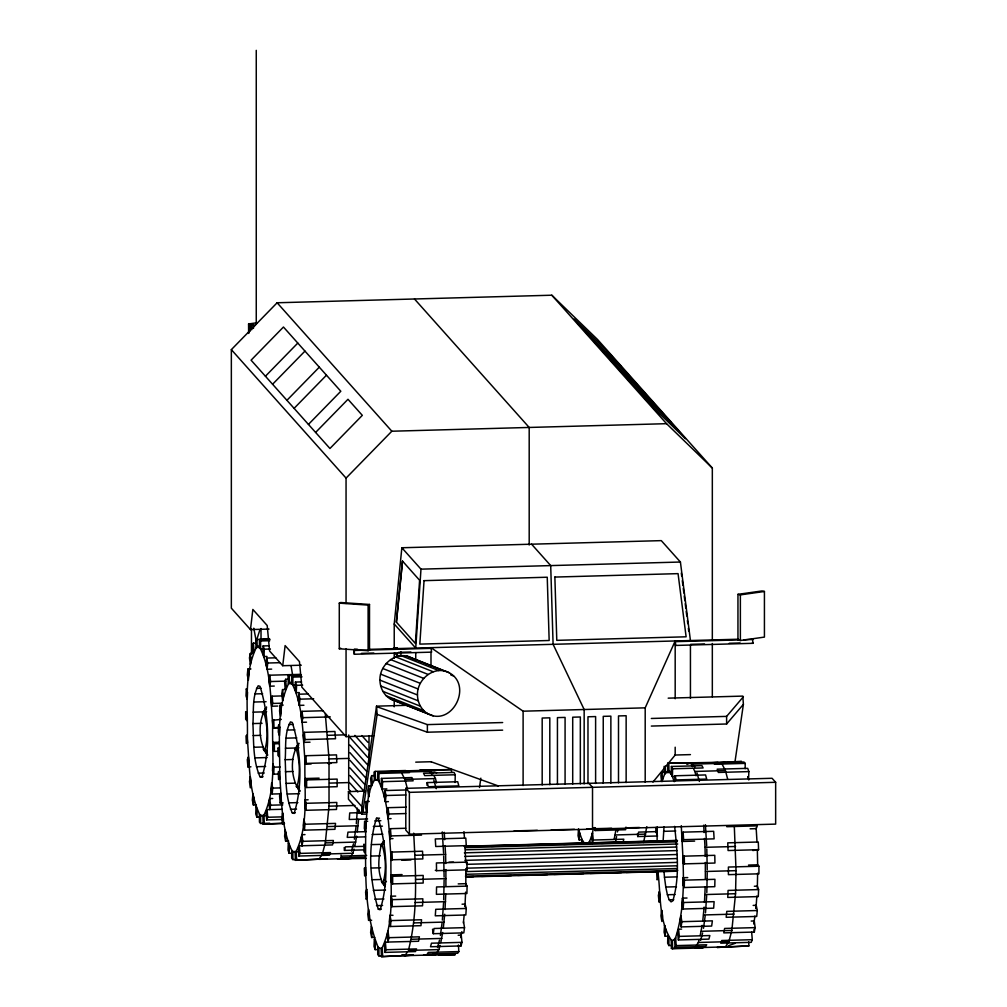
<?xml version="1.0" encoding="UTF-8"?>
<svg xmlns="http://www.w3.org/2000/svg" width="1007" height="1007" viewBox="0 0 1007 1007"><rect width="100%" height="100%" fill="white"/><g stroke="black" fill="none" stroke-linecap="round" stroke-linejoin="round"><path stroke-width="1.5" d="M252.908 723.58C253.877 711.106 251.926 697.071 258.182 685.792L260.02 686.308C268.768 714.567 270.782 749.032 261.858 777.291L260.02 776.775C252.694 760.247 253.827 741.29 252.908 723.58L262.072 723.328M285.182 759.706C286.139 747.232 284.188 733.209 290.444 721.918L292.282 722.447C301.03 750.693 303.044 785.17 294.12 813.417L292.282 812.901C284.956 796.386 286.089 777.429 285.182 759.706L292.81 759.505M353.986 849.065L352.865 853.256L349.404 858.493L318.892 859.336L322.341 854.1L325.311 842.922L329.025 806.166L329.025 758.938L325.311 713.875M376.48 818.276L378.317 818.792C387.066 847.038 389.08 881.515 380.155 909.762L378.317 909.245C369.569 880.987 367.555 846.522 376.48 818.276L379.526 818.188M440.021 945.409L438.901 949.601L408.376 950.444C418.32 912.292 415.69 872.138 413.713 833.154M445.031 909.522L445.749 893.989M445.912 886.298L445.887 869.544M455.088 782.502L455.252 774.761L454.069 772.445L423.544 773.275L424.727 775.604L455.252 774.761M467.084 886.122L466.921 893.486L436.409 894.329L436.56 886.966L467.084 886.122L465.838 883.68L458.21 883.894M581.681 843.778L581.782 839.133L582.965 841.449M655.922 827.439L655.821 831.858L657.067 834.299L657.231 826.936M671.405 766.478L672.588 768.794L703.113 767.951L701.917 765.635L671.405 766.478L671.241 774.219L672.424 776.535L675.47 776.447M668.837 945.535L669 937.794L667.817 935.478L667.654 943.219L668.837 945.535L671.896 945.447M672.424 776.535L672.588 768.794M683.174 877.714L683.01 885.077L684.257 887.519L714.781 886.676L714.932 879.312L684.42 880.156L683.174 877.714L687.743 877.588M684.257 887.519L684.42 880.156M704.472 902.398L705.19 886.865M705.353 879.174L705.328 862.42M699.085 939.682L698.342 942.476L694.88 947.725L725.405 946.882L728.867 941.646L731.837 930.468L735.551 893.712L736.041 870.652L734.292 825.828M757.314 888.312L757.642 873.207M269.259 645.764L263.154 645.928L262.827 653.291L263.985 656.551L267.031 656.463M256.886 817.155L257.213 809.792L256.055 806.531L255.728 813.895L256.886 817.155L259.944 817.067M263.985 656.551L264.312 649.188L263.154 645.928M273.715 774.169L274.03 767.17L272.809 763.747L272.507 770.745L273.715 774.169L278.297 774.043M301.521 681.89L295.416 682.054L295.089 689.417L296.247 692.678L299.306 692.589M289.147 853.281L289.475 845.93L288.317 842.67L288.002 850.021L289.147 853.281L292.206 853.193M296.247 692.678L296.574 685.314L295.416 682.054M305.071 799.873L304.769 806.871L305.977 810.295L336.502 809.464L336.816 802.466L306.292 803.296L305.071 799.873L308.129 799.785M305.977 810.295L306.292 803.296M357.46 808.18L356.327 823.726M364.622 821.397L364.307 828.396L365.528 831.82L365.831 824.821L364.622 821.397L367.681 821.309M381.452 778.411L382.61 781.671L413.134 780.828L411.976 777.568L381.452 778.411L381.124 785.762L382.282 789.022L386.864 788.896M375.183 949.626L375.51 942.275L374.352 939.015L374.025 946.366L375.183 949.626L378.242 949.551M382.282 789.022L382.61 781.671M391.106 896.217L390.804 903.216L392.013 906.64L422.537 905.809L422.852 898.81L392.327 899.641L391.106 896.217L395.688 896.092M392.013 906.64L392.327 899.641M443.558 902.964L442.363 920.083M443.697 899.83L444.112 880.017M464.995 906.036L465.612 892.126M657.219 827.402L657.093 841.411M663.147 840.656L664.016 826.747M706.675 895.739L705.479 912.858M706.813 892.605L707.229 872.779M748.881 771.614L718.356 772.445L717.198 769.184L747.723 768.354L748.881 771.614L748.553 778.965L747.786 776.787M758.598 889.584L758.284 896.582L727.759 897.426L728.074 890.427L758.598 889.584L757.377 886.16L754.331 886.248M401.856 547.758L420.976 569.156L415.74 648.093L394.228 624L401.856 547.758L661.297 540.633L680.417 562.032L690.437 640.54M357.284 831.681L358.555 819.459M358.995 813.178L359.222 810.043M427.006 785.322L427.195 782.577L457.719 781.747L458.827 785.888L428.302 786.731L427.195 782.577M443.319 928.026L444.704 914.23M464.919 906.715L465.108 904.11L462.049 904.198M466.266 908.465L465.813 914.985L435.288 915.816L435.741 909.308L466.266 908.465L465.108 904.11M579.151 839.888L579.629 833.041L578.522 828.899L578.043 835.734L579.151 839.888L582.197 839.8M674.665 781.256L675.055 775.78L705.58 774.937L706.687 779.078L676.163 779.922L675.055 775.78M665.186 936.233L665.665 929.385L664.557 925.244L664.079 932.092L665.186 936.233L668.233 936.145M682.431 898.143L681.978 904.651L683.136 909.019L713.661 908.176L714.114 901.668L683.602 902.499L682.431 898.143L687.013 898.017M683.136 909.019L683.602 902.499M702.76 920.902L704.145 907.106M755.967 908.528L756.849 896.066M247.898 669.051L247.307 674.967L248.389 680.178L248.993 674.262L247.898 669.051L250.957 668.963M275.83 657.81L266.679 658.062L266.049 664.28L267.082 669.252L271.663 669.126M253.374 805.008L254.003 798.79L252.958 793.831L252.329 800.049L253.374 805.008L256.42 804.933M267.082 669.252L267.711 663.021L266.679 658.062M280.16 705.177L279.568 711.093L280.651 716.317L281.255 710.401L280.16 705.177L283.219 705.101M272.142 794.032L272.733 788.116L271.651 782.892L271.047 788.808L272.142 794.032L281.293 793.78M308.092 693.949L298.941 694.201L298.311 700.419L299.343 705.378L303.925 705.252M285.636 841.147L286.265 834.929L285.22 829.969L284.603 836.188L285.636 841.147L288.682 841.059M299.343 705.378L299.973 699.16L298.941 694.201M304.404 830.158L304.995 824.242L303.913 819.031L303.321 824.947L304.404 830.158L334.928 829.315L335.52 823.399L304.995 824.242M356.012 826.823L354.351 839.171M366.196 801.534L365.604 807.45L366.686 812.662L367.291 806.745L366.196 801.534L369.254 801.446M396.406 622.162L402.51 561.088L419.592 580.259L415.387 643.473L396.406 622.162L402.51 561.138M406.337 789.954L384.976 790.545L384.347 796.764L385.379 801.723L388.425 801.635M371.671 937.492L372.3 931.274L371.256 926.314L370.626 932.532L371.671 937.492L374.717 937.404M385.379 801.723L386.008 795.505L384.976 790.545M389.948 915.376L389.344 921.292L390.439 926.503L420.964 925.672L421.555 919.756L391.031 920.587L389.948 915.376L392.994 915.287M390.439 926.503L391.031 920.587M442.048 923.167L440.386 935.516M463.371 923.029L464.151 915.3M705.164 915.942L703.503 928.29M755.917 908.276L756.219 905.318L753.16 905.406M757.302 910.529L756.71 916.446L726.185 917.289L726.777 911.373L757.302 910.529L756.219 905.318M269.033 629.073L250.466 629.589L252.858 609.449L267.195 625.511L269.586 651L282.728 665.715L301.294 665.212M282.728 665.715L285.119 645.588L299.457 661.637L301.848 687.126L346.056 736.646L373.698 735.878M379.916 680.115C379.312 664.431 396.884 649.956 411.687 657.886L449.235 672.752C472.9 685.54 452.344 726.626 428.051 713.913L390.502 699.047C383.805 695.22 380.017 687.718 379.916 680.115L417.464 694.968C417.565 702.584 421.354 710.086 428.051 713.913M417.464 694.968C416.86 679.297 434.432 664.821 449.235 672.752M354.728 846.27L356.667 836.137M384.762 885.455L382.912 883.139C386.65 871.118 385.832 856.932 382.131 844.898L381.363 844.684C378.217 857.813 376.58 875.083 385.001 886.651M464.529 927.648L463.799 932.872L433.274 933.703L434.004 928.492L464.529 927.648L463.535 921.669M440.764 942.615L442.702 932.482M625.989 827.112L625.624 829.718L595.099 830.548L595.464 827.943M614.169 839.146L616.108 829.013M643.574 842.494L646.834 826.684M681.135 926.906L681.865 921.682L680.858 915.703L680.14 920.914L681.135 926.906L711.659 926.062L712.377 920.851L681.865 921.682M700.205 935.49L702.143 925.357M753.878 923.507L754.923 916.018M407.646 705.303L376.555 706.159L361.853 806.607L361.853 814.21L366.51 814.084M367.454 812.271L362.784 812.41L377.122 714.404L376.555 706.159M479.483 787.512L480.843 778.172M734.972 761.896L743.393 704.346L742.814 696.101L668.182 698.153M250.302 653.455L249.459 657.886L250.353 664.532L251.196 660.101L250.302 653.455L253.361 653.367M300.262 674.375L269.738 675.206L268.844 679.863L269.7 686.195L274.269 686.069M269.7 686.195L270.581 681.538L269.738 675.206M282.564 689.581L281.721 694.012L282.615 700.658L283.458 696.227L282.564 689.581L285.623 689.493M269.7 798.551L268.844 802.982L269.738 809.628L270.581 805.197L269.7 798.551L272.746 798.475M323.373 710.753L301.999 711.345L301.118 716.002L301.962 722.321L306.531 722.195M301.962 722.321L302.843 717.664L301.999 711.345M305.008 834.602L301.962 834.69L301.118 839.121L301.999 845.767L332.524 844.923L333.367 840.493L302.843 841.336L301.999 845.767M353.47 843.79L351.506 851.179M368.6 785.926L367.756 790.357L368.65 797.003L369.493 792.572L368.6 785.926L371.659 785.838M406.35 807.186L388.035 807.69L387.141 812.347L387.997 818.666L391.043 818.59M368.6 920.348L369.493 915.69L368.65 909.371L367.756 914.029L368.6 920.348L371.659 920.26M387.997 818.666L388.878 814.008L388.035 807.69M388.878 937.681L388.035 942.111L387.141 935.465L387.997 931.034L388.878 937.681L419.403 936.837L418.56 941.268L385.379 942.124L384.347 944.767L384.976 952.395L415.488 951.552L416.533 948.909L386.008 949.752L384.976 952.395M439.505 940.148L437.542 947.524M460.791 937.29L461.873 931.639M593.438 827.905L592.091 834.979L589.12 842.569M615.705 841.197L616.586 836.565M617.467 831.946L618.059 828.862M657.584 835.999L637.746 836.54L638.589 832.109L655.381 831.656M702.622 932.923L700.658 940.299M753.702 923.923L754.268 920.977L751.209 921.053M755.149 927.623L724.625 928.454L723.781 932.885L754.306 932.054L755.149 927.623L754.268 920.977M266.389 707.38C257.414 720.722 258.296 742.474 267.648 755.414M267.396 754.142L264.614 750.668C268.353 738.635 267.535 724.448 263.834 712.427L263.066 712.213M298.664 743.506C289.676 756.861 290.557 778.6 299.91 791.54M299.658 790.268L296.876 786.794C300.615 774.761 299.796 760.575 296.096 748.553L295.328 748.339M364.32 849.87L344.482 850.412L345.439 846.849L363.754 846.346M460.589 937.542L461.231 935.163L458.172 935.239M461.986 942.351L431.474 943.194L430.518 946.756L461.042 945.925L461.986 942.351L461.231 935.163M593.287 840.039L592.343 843.602L591.575 836.414L592.519 832.839L593.287 840.039L623.811 839.196L622.867 842.771M664.922 771.966L661.863 772.054L660.919 775.617L661.523 781.382M662.002 781.633L662.631 779.254L661.863 772.054M681.613 929.109L678.554 929.184L677.61 932.759L678.378 939.959L708.903 939.116L709.847 935.553L679.322 936.384L678.378 939.959M255.514 643.511L259.819 630.08M253.374 643.171L252.329 645.814L252.958 653.442L254.003 650.799L253.374 643.171L256.42 643.083M282.829 695.9L272.142 696.202L271.047 698.971L271.651 706.234L277.756 706.058M247.898 766.881L248.993 764.112L248.389 756.849L247.307 759.63L247.898 766.881L250.957 766.805M271.651 706.234L272.733 703.452L272.142 696.202M285.636 679.297L284.603 681.94L285.22 689.568L286.265 686.925L285.636 679.297L288.682 679.209M281.947 809.301L267.082 809.641L266.049 812.284L266.679 819.912L281.935 819.497M266.679 819.912L267.711 817.269L267.082 809.641M303.913 742.36L304.995 739.579L335.52 738.748L334.928 731.485L304.404 732.328L303.321 735.11L303.913 742.36L310.018 742.197M280.16 803.02L281.255 800.238L280.651 792.987L279.568 795.757L280.16 803.02L283.219 802.931M302.39 845.691L299.343 845.779L298.311 848.423L298.941 856.038L329.453 855.207L330.497 852.564L299.973 853.395L298.941 856.038M371.671 775.642L370.626 778.285L371.256 785.913L372.3 783.27L371.671 775.642L374.717 775.566M405.695 828.258L390.439 828.673L389.344 831.455L389.948 838.705L392.994 838.617M389.948 838.705L391.031 835.923L390.439 828.673M662.115 780.689L665.086 773.099L668.409 771.161L671.833 775L674.199 781.684M752.279 939.695L751.247 942.338L720.722 943.169L721.755 940.525L752.279 939.695L751.65 932.067M645.197 782.2L645.197 707.845L675.181 640.968L675.773 645.437L753.035 643.309L752.443 638.841M256.621 646.935C243.027 674.476 248.288 709.054 247.319 738.974C249.673 764.414 248.653 791.729 260.02 815.179L263.419 816.148C277.013 788.607 271.752 754.029 272.721 724.109C270.367 698.669 271.387 671.354 260.02 647.891L256.621 646.935L259.441 645.902M288.883 683.073C275.289 710.602 280.55 745.193 279.594 775.1C281.935 800.54 280.915 827.855 292.282 851.318L295.68 852.274C309.287 824.746 304.013 790.155 304.983 760.235C302.629 734.808 303.648 707.48 292.282 684.03L288.883 683.073L291.703 682.029M365.579 857.083L341.172 857.75L342.267 856.076L366.686 855.409M465.108 847.416L466.266 845.653L465.813 838.126L435.288 838.957L435.741 846.497L466.266 845.653M407.52 951.753L404.927 955.681L402.448 954.988M438.901 949.601L435.439 954.85L404.927 955.681L402.02 954.8M458.827 951.577L457.719 953.251L427.195 954.095L428.302 952.421L458.827 951.577L458.424 944.981M588.541 843.023L589.649 841.348L589.8 843.979M665.262 766.037L665.665 772.646L664.557 774.32L664.079 766.39M682.431 841.449L683.602 839.687L714.114 838.856L713.661 831.316L683.136 832.147L681.978 833.909L682.431 841.449L694.641 841.109M675.055 947.285L676.163 945.611L675.684 937.693L674.577 939.367L675.055 947.285L705.58 946.454L706.687 944.78L676.163 945.611M381.363 844.684L383.856 841.059M262.349 713.296L266.616 707.128M294.61 749.435L298.878 743.254M380.646 845.779L384.057 840.832M263.834 712.427L266.477 708.84M296.096 748.553L298.739 744.979M382.131 844.898L383.894 842.519M652.939 782.074L675.181 755.023L675.181 747.207M264.614 713.938L266.616 711.559M296.876 750.064L298.878 747.685M651.328 726.072L726.613 723.995L726.613 716.392L743.393 696.743M726.613 723.995L743.393 704.346M250.466 629.589L231.346 608.178L231.346 349.643L277.126 302.767L551.823 295.215L597.617 339.586L712.327 468.054L712.327 640.402M265.42 376.24L297.795 343.085M272.582 384.259L304.957 351.116M286.919 400.32L319.295 367.177M294.094 408.351L326.469 375.196M308.432 424.413L340.807 391.257L283.458 327.023L251.083 360.179L329.944 448.493L362.319 415.35L347.981 399.288L315.606 432.444M346.056 603.457L346.056 478.111L391.836 431.223L666.546 423.683L712.327 468.054M248.628 333.43L248.578 323.952L257.075 322.743M269.096 638.576L255.728 639.583L256.055 647.665L260.259 646.909M301.357 674.703L288.002 675.71L288.317 683.803L292.534 683.036M281.343 719.376L272.507 720.295L272.809 727.985L278.914 727.822M272.809 727.985L280.135 727.117M305.071 764.124L306.292 763.407L336.816 762.576L336.502 754.885L305.977 755.716L304.769 756.433L305.071 764.124L311.176 763.948M267.031 815.33L262.827 816.085L263.154 824.167L284.515 823.588M263.154 824.167L284.15 822.958M405.708 770.544L375.183 771.387L374.025 772.067L374.352 780.148L378.556 779.393M299.306 851.456L295.089 852.212L295.416 860.305L327.099 858.795L295.416 860.305M392.013 852.073L390.804 852.778L391.106 860.469L392.327 859.764L422.852 858.921L422.537 851.23L392.013 852.073L392.327 859.764M709.784 762.84L741.454 761.33L740.296 762.009M381.452 956.65L413.134 955.139L381.452 956.65L381.124 948.569L382.282 947.889L382.61 955.97M431.764 955.165L435.389 953.05M758.598 849.694L728.074 850.537L727.759 842.846L758.284 842.003L758.598 849.694L752.808 850.537M694.88 947.939L698.493 945.825M748.881 945.913L717.198 947.436L748.881 945.913L748.717 941.872M339.283 603.143L340.681 602.513L369.506 604.464L369.506 650.094L368.109 650.723L339.283 648.772L339.283 603.143L368.109 605.094L369.506 604.464M339.283 648.772L340.681 648.143M728.237 945.837L735.286 943.244M686.875 764.376L691.142 762.815L694.88 767.007M737.955 594.344L761.997 590.945L764.426 591.474L764.426 637.091L740.372 640.502L737.955 639.974L737.955 594.344L740.372 594.873L764.426 591.474M420.976 569.156L680.417 562.032M554.87 577.074L678.063 573.638L686.119 636.802L556.783 640.351L554.87 577.024M263.67 648.873L260.624 648.961L259.428 647.614L259.428 639.621L270.103 639.332M259.428 639.621L260.624 640.968L269.775 640.716M264.312 649.188L270.417 649.024M393.51 647.866L397.337 647.765M645.197 707.845L523.111 711.194L430.996 647.665L431.6 652.146L354.338 654.26L353.734 649.792L358.379 649.666M369.191 649.364L738.534 639.218M353.734 649.792L354.338 650.459L431.6 648.332M675.773 641.635L739.125 639.898M743.77 639.76L753.035 639.508M361.463 653.379L373.824 653.039M398.545 652.36L410.906 652.02M690.626 644.342L704.535 643.964M729.257 643.284L740.082 642.982M394.417 652.674L397.098 655.683L400.912 655.582L400.912 651.781M267.711 663.021L279.921 662.694M295.932 684.999L292.886 685.087L291.69 683.753L291.69 675.76L300.841 675.508M291.69 675.76L292.886 677.094L302.037 676.842M270.581 681.538L285.85 681.122M296.574 685.314L302.679 685.15M256.47 688.385L261.04 688.259M254.998 693.924L262.626 693.722M299.973 699.16L313.706 698.782M253.865 702.03L266.075 701.703M272.733 703.452L281.897 703.201M253.16 712.15L263.834 711.848M302.843 717.664L330.321 716.908M288.732 724.524L293.314 724.398M377.122 706.801L427.371 724.612L502.657 722.548M651.328 718.469L726.613 716.392M287.259 730.062L294.887 729.848M253.16 735.563L260.788 735.349M377.122 714.404L427.371 732.215L502.657 730.151M327.59 735.324L345.905 734.82M286.126 738.169L296.813 737.867M278.939 751.272L274.357 751.398L273.098 749.988L273.098 742.386L279.203 742.222M273.098 742.386L274.357 743.795L278.939 743.669M253.865 747.257L263.028 747.005M285.422 748.277L296.096 747.987M254.998 757.893L267.207 757.554M329.025 758.938L348.863 758.397M327.967 763.495L331.026 763.407M415.74 762.148L431.348 761.72M674.828 755.036L690.437 754.608M256.47 766.73L265.621 766.478M274.03 767.17L280.135 767.007M285.422 771.689L293.05 771.475M258.182 773.175L264.287 772.998M672.059 771.639L667.817 771.387L667.654 763.281L699.362 762.777M405.129 770.884L451.514 769.575L451.564 772.281M667.654 763.281L717.991 762.299M381.666 771.853L395.399 771.475M711.307 762.803L725.04 762.425M377.726 772.105L408.238 771.261L409.434 772.608L378.922 773.439L377.726 772.105L377.726 780.098L378.922 781.432L378.922 773.439M401.214 772.142L431.739 771.299L432.972 773.728M260.02 776.775L263.079 776.687M745.193 763.382L714.668 764.225L713.472 762.878L743.997 762.047L745.193 763.382L745.193 768.706M305.373 778.524L306.619 779.922L337.144 779.091L337.144 786.694L306.619 787.537L305.373 786.127L305.373 778.524L319.106 778.147M401.831 773.351L404.927 779.405L435.439 778.575L436.597 782.905M693.647 769.021L694.88 771.45L725.405 770.607L727.709 779.267M665.665 772.646L668.724 772.558M286.126 783.396L295.29 783.144M329.516 783.106L349.353 782.552M272.733 788.116L280.374 787.902M405.796 788.343L772.067 778.285L775.654 782.301L775.654 824.116L409.383 834.174L405.796 830.158L405.796 788.343L409.383 792.358L409.383 834.174M361.853 814.21L348.447 799.206L348.447 791.59L365.554 791.124M287.259 794.019L299.469 793.692M409.383 792.358L775.654 782.301M386.008 795.505L405.846 794.964M288.732 802.856L297.883 802.604M270.581 805.197L282.791 804.87M329.025 806.166L354.968 805.462M290.444 809.301L296.549 809.137M292.282 812.901L295.341 812.813M269.775 823.21L260.624 823.462L259.428 822.115L259.428 814.122L260.624 815.469L263.67 815.38M360.393 812.674L349.706 812.964L349.253 819.471L367.568 818.968M267.711 817.269L282.967 816.853M388.878 814.008L405.67 813.555M374.768 820.869L380.873 820.705M327.59 826.571L358.114 825.74M373.295 826.407L382.446 826.155M366.284 831.644L347.969 832.147L347.239 837.358L365.554 836.855M372.162 834.513L382.849 834.211M514.111 830.913L537.323 830.284M551.244 829.894L574.456 829.264M586.842 828.925L611.601 828.245M625.523 827.855L639.445 827.477M391.031 835.923L421.555 835.093M726.777 826.709L757.302 825.866L756.219 828.648L750.114 828.811M663.55 831.341L675.76 831.002M325.311 842.922L355.836 842.079M615.277 834.954L645.802 834.123M371.457 844.621L383.667 844.294M465.209 846.232L677.484 840.404M464.252 846.446L676.528 840.618M297.455 859.462L292.886 859.588L291.69 858.254L291.69 850.26L292.886 851.595L295.932 851.507M491.366 846.371L497.659 846.195M527.53 845.377L533.823 845.2M563.693 844.382L569.987 844.218M601.431 843.35L606.151 843.224M637.595 842.356L643.888 842.179M673.759 841.361L676.905 841.273M464.882 847.667L677.145 841.827M465.448 849.82L677.724 843.992M322.341 854.1L352.865 853.256M464.378 852.841L676.641 847.013M371.205 856.063L380.369 855.812M415.06 855.283L445.585 854.439L445.761 863.503M704.485 838.466L705.026 847.315L735.551 846.484M351.242 858.48L337.509 858.858L366.17 858.442M464.756 856.416L677.019 850.588M401.793 860.179L410.944 859.928M464.995 860.356L677.258 854.515M448.895 862.231L453.477 862.105M466.921 862.13L436.409 862.961L436.56 870.677L467.084 869.834L466.921 862.13L465.675 861.778M684.257 856.164L714.781 855.321L714.932 863.037L684.42 863.868L683.174 863.515L683.01 855.812L684.257 856.164L684.42 863.868M466.644 864.333L677.346 858.543M371.457 868.034L380.608 867.782M466.568 868.185L677.258 862.395M466.329 871.584L677.019 865.793M391.396 874.869L392.654 876.279L423.179 875.435L423.179 883.038L392.654 883.882L391.396 882.472L391.396 874.869L402.083 874.579M748.516 865.063L757.667 864.812L758.926 866.221L758.926 873.824L728.401 874.655L728.401 867.052L758.926 866.221M465.951 874.303L676.641 868.512M465.448 876.166L677.724 870.338M465.826 876.82L473.693 876.606M481.547 876.392L511.43 875.574M517.711 875.398L547.594 874.579M553.888 874.403L583.758 873.585M590.052 873.409L621.495 872.553M626.216 872.414L657.659 871.558M663.953 871.382L676.528 871.042M466.442 876.996L677.145 871.206M372.162 879.74L381.326 879.489M415.551 879.451L446.076 878.608M705.517 871.483L736.041 870.652M664.016 871.596L664.482 877.223L676.691 876.883M373.295 890.377L385.505 890.037M664.482 877.223L665.791 887.041L676.477 886.752M374.768 899.213L383.919 898.961M665.791 887.041L667.402 894.745L675.03 894.531M415.06 902.511L445.585 901.68M705.026 894.556L735.551 893.712M376.48 905.645L382.584 905.482M667.402 894.745L669.189 899.805L673.771 899.679M378.317 909.245L381.376 909.17M413.625 922.916L444.15 922.085M703.591 914.96L734.116 914.117M411.347 939.267L441.872 938.423M701.313 931.299L731.837 930.468M698.342 942.476L728.867 941.646M378.922 955.933L378.922 947.939L377.726 946.605L377.726 954.598L378.922 955.933L381.968 955.844M438.8 954.787L455.252 954.699L423.544 955.202M701.917 947.562L703.113 947.902L672.588 948.732L672.424 940.626L671.241 940.286L671.405 948.405L682.079 948.103M248.578 323.952L255.438 325.437M354.326 649.062L357.359 649.263M451.514 769.575L419.806 770.078L420.989 770.418M397.501 771.098L399.968 771.79M263.834 750.442L264.614 750.668M296.096 786.58L296.876 786.794M465.838 869.494L467.084 869.834M435.314 870.325L436.56 870.677M671.405 948.405L672.588 948.732M382.131 882.925L382.912 883.139M433.79 771.815L436.673 772.696M430.996 761.733L498.251 785.913M390.502 699.047L433.161 715.788M406.576 656.01L444.125 670.863M450.733 674.891L453.628 676.037M401.101 655.658L438.649 670.511M395.613 656.866L433.161 671.719M390.502 659.535L428.051 674.4M386.122 663.5L423.67 678.366M382.748 668.484L420.297 683.35M380.633 674.149L418.182 689.015M380.633 685.968L418.182 700.822M382.748 691.306L420.297 706.159M386.122 695.761L423.67 710.627M411.687 657.886L414.985 660.353M384.246 879.715L386.436 881.78M588.516 335.104L620.891 366.472M595.691 343.135L628.066 374.503M610.028 359.184L642.403 390.565M617.203 367.215L649.578 398.583M663.915 414.645L631.54 383.277L574.179 319.043L606.554 350.411L685.427 438.737L653.052 407.357L638.702 391.308L671.077 422.676M551.823 295.215L666.546 423.683M752.443 642.642L753.035 643.309M414.481 298.991L529.191 427.459L529.191 545.039M675.181 644.77L675.773 645.437M531.583 544.195L550.703 565.594L553.095 644.316L584.161 709.52L584.161 783.874M277.126 302.767L391.836 431.223M231.346 349.643L346.056 478.111M588.931 783.308L592.519 787.323L592.519 829.151M669.189 899.805L671.052 901.882L672.84 900.837C680.052 876.896 677.195 850.915 674.64 826.369M584.941 843.551L582.373 840.669L579.05 831.304M428.025 770.04L431.764 774.232M361.853 735.588L367.819 742.272M354.879 735.387L367.819 749.875M349.895 737.414L367.819 757.478M349.895 745.016L367.819 765.093M349.895 752.619L366.825 771.576M349.895 760.222L366.825 779.179M349.895 767.825L364.836 784.554M349.895 775.428L364.836 792.157M349.895 783.031L357.863 791.955M350.738 791.578L348.699 789.299L348.699 734.984M348.447 791.59L361.853 806.607L362.784 812.41M383.629 882.044L385.568 884.234M265.332 749.573L267.27 751.751M297.594 785.699L299.532 787.889M381.363 881.415L384.976 885.971M298.034 788.481L299.834 790.759M263.066 748.931L267.572 754.633M725.405 770.607L721.692 763.344L691.18 764.175L692.413 766.604M434.206 776.145L435.439 778.575M696.945 772.847L699.387 781.457M433.828 780.073L436.27 788.682M747.987 776.976L748.78 779.947M694.88 771.45L696.038 775.78M404.927 779.405L407.608 789.513M253.802 628.204L256.382 642.038M594.596 827.565L595.099 830.548M432.532 929.222L433.274 933.703M291.073 665.866L292.559 674.778M753.953 929.398L754.306 932.054M637.393 833.884L637.746 836.54M301.962 834.69L302.843 841.336M681.311 573.021L681.701 576.142M682.28 580.687L682.872 585.294M683.262 588.352L683.854 593.01M684.244 596.018L684.836 600.676M685.226 603.697L685.805 608.354M686.195 611.362L686.787 616.02M687.378 620.564L687.768 623.685M688.36 628.23L688.75 631.351M678.554 929.184L679.322 936.384M460.74 943.043L461.042 945.925M344.18 847.529L344.482 850.412M705.391 824.683L706.687 845.83M681.286 825.69C683.048 863.2 687.076 902.713 675.156 938.914L671.833 940.853C658.276 921.191 661.02 894.329 657.861 871.47M463.95 831.656L464.441 837.61M442.274 831.908L443.571 853.055M385.379 942.124L386.008 949.752M304.404 732.328L304.995 739.579M299.343 845.779L299.973 853.395M756.156 827.981L757 841.89M703.679 825.186L704.132 832.562M683.136 832.147L683.602 839.687M657.898 872.062L658.263 878.091L657.105 879.854L656.64 872.314M444.238 832.311L444.691 839.687M445.044 845.59L445.585 854.439M341.008 855.107L341.172 857.75M706.801 848.851L707.229 869.809M465.045 846.509L465.7 862.709M443.684 856.076L444.112 877.034M375.183 771.387L375.51 779.468M305.977 755.716L306.292 763.407M289.147 675.042L289.475 683.124M296.247 851.544L296.574 859.626M273.715 719.59L274.03 727.281M256.886 638.904L257.213 646.998M263.985 815.406L264.312 823.499M757.34 849.48L757.679 865.73M705.026 847.315L705.202 856.378M668.837 763.608L669 771.714M740.372 594.873L740.372 640.502M712.327 643.536L712.327 696.806M690.437 645.235L690.437 698.354M675.181 640.968L675.181 698.77M626.14 782.615L626.14 715.725L618.499 715.939L618.499 782.817M610.871 783.031L610.871 716.153L603.243 716.355L603.243 783.245M595.615 783.446L595.615 716.569L587.975 716.783L587.975 783.66M580.334 783.861L580.334 716.984L572.706 717.198L572.706 784.075M565.078 784.289L565.078 717.412L557.437 717.613L557.437 784.491M549.809 784.705L549.809 717.827L542.181 718.041L542.181 784.919M523.111 711.194L523.111 785.548M465.826 868.764L465.826 885.921M430.996 652.36L430.996 666.42M427.371 724.612L427.371 732.215M415.74 652.775L415.74 660.592M397.098 653.153L397.098 655.683M394.228 624L394.228 648.999M394.228 653.681L394.228 658.377M394.228 698.996L394.228 706.813M392.654 876.279L392.654 883.882M369.015 736.016L369.015 765.496M368.109 605.094L368.109 650.723M354.338 650.459L354.338 654.26M346.056 648.898L346.056 736.646M306.619 779.922L306.619 787.537M292.886 677.094L292.886 685.087M292.886 851.595L292.886 859.588M274.357 743.795L274.357 751.398M261.014 628.532L261.014 639.546M260.624 640.968L260.624 648.961M260.624 815.469L260.624 823.462M256.256 50.35L256.256 324.09M253.474 325.349L253.474 328.395M251.712 325.185L251.712 329.742M251.46 628.846L251.46 654.009M250.252 324.946L250.252 331.026M249.195 324.644L249.195 332.247M249.056 323.599L249.056 332.725M365.617 828.157C365.956 867.87 362.948 910.29 378.317 947.663L381.716 948.619C395.31 921.09 390.049 886.5 391.018 856.592C388.664 831.153 389.684 803.825 378.317 780.375L374.919 779.418C365.717 793.592 367.668 812.007 365.617 828.157M246.325 688.914L246.01 695.913L247.231 699.336L247.533 692.338L246.325 688.914M278.587 725.04L278.284 732.039L279.493 735.475L279.808 728.476L278.587 725.04M424.048 580.611L419.831 644.115L549.155 640.502L547.242 577.225L424.048 580.661M661.687 910.29L660.919 915.778L661.863 921.468L662.631 915.98L661.687 910.29M250.353 776.888L249.459 781.545L250.302 787.864L251.196 783.207L250.353 776.888M282.615 813.014L281.721 817.671L282.564 824.003L283.458 819.346L282.615 813.014M659.371 891.636L658.377 895.387L659.107 902.234L660.101 898.483L659.371 891.636M366.686 889.332L365.604 892.114L366.196 899.364L367.291 896.582L366.686 889.332M247.231 735.085L246.01 735.802L246.325 743.493L247.533 742.776L247.231 735.085M279.493 771.224L278.284 771.928L278.587 779.619L279.808 778.914L279.493 771.224M365.528 867.568L364.307 868.273L364.622 875.964L365.831 875.259L365.528 867.568M246.942 713.082L245.683 711.685L245.683 719.288L246.942 720.697L246.942 713.082M279.203 749.221L277.945 747.811L277.945 755.414L279.203 756.823L279.203 749.221M365.239 845.565L363.98 844.156L363.98 851.758L365.239 853.168L365.239 845.565"/></g></svg>
